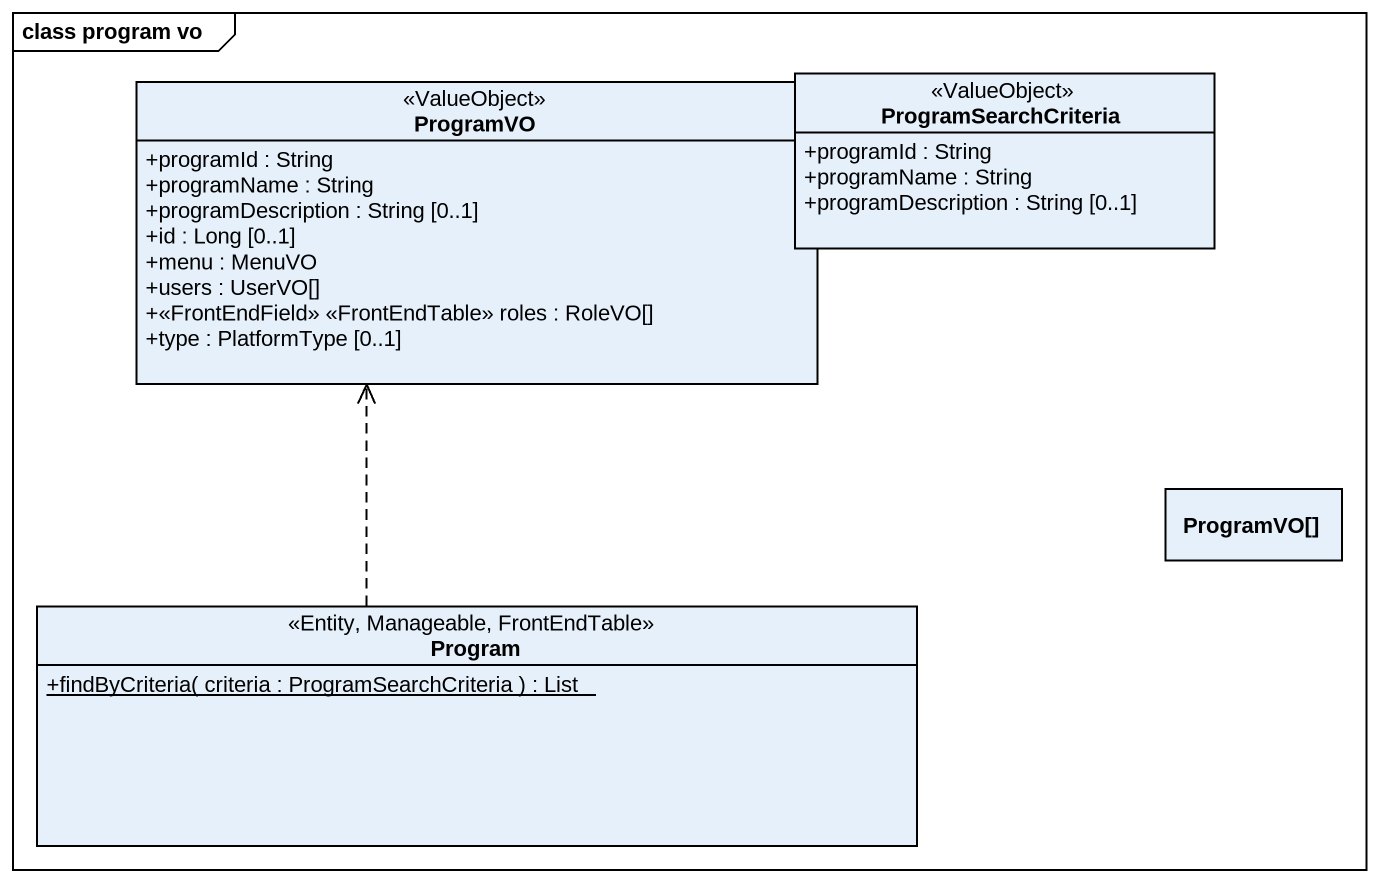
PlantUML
@startuml
mainframe class program vo
hide circle
hide empty members
skinparam classAttributeIconSize 0
class ProgramVO <<ValueObject>> {
  +programId : String
  +programName : String
  +programDescription : String [0..1]
  +id : Long [0..1]
  +menu : MenuVO
  +users : UserVO[]
  +<<FrontEndField>> <<FrontEndTable>> roles : RoleVO[]
  +type : PlatformType [0..1]
}
class ProgramSearchCriteria <<ValueObject>> {
  +programId : String
  +programName : String
  +programDescription : String [0..1]
}
class "ProgramVO[]" as ProgramVO_2
class Program <<Entity, Manageable, FrontEndTable>> {
  {static} +findByCriteria( criteria : ProgramSearchCriteria ) : List
}
Program .up.> ProgramVO
@enduml
